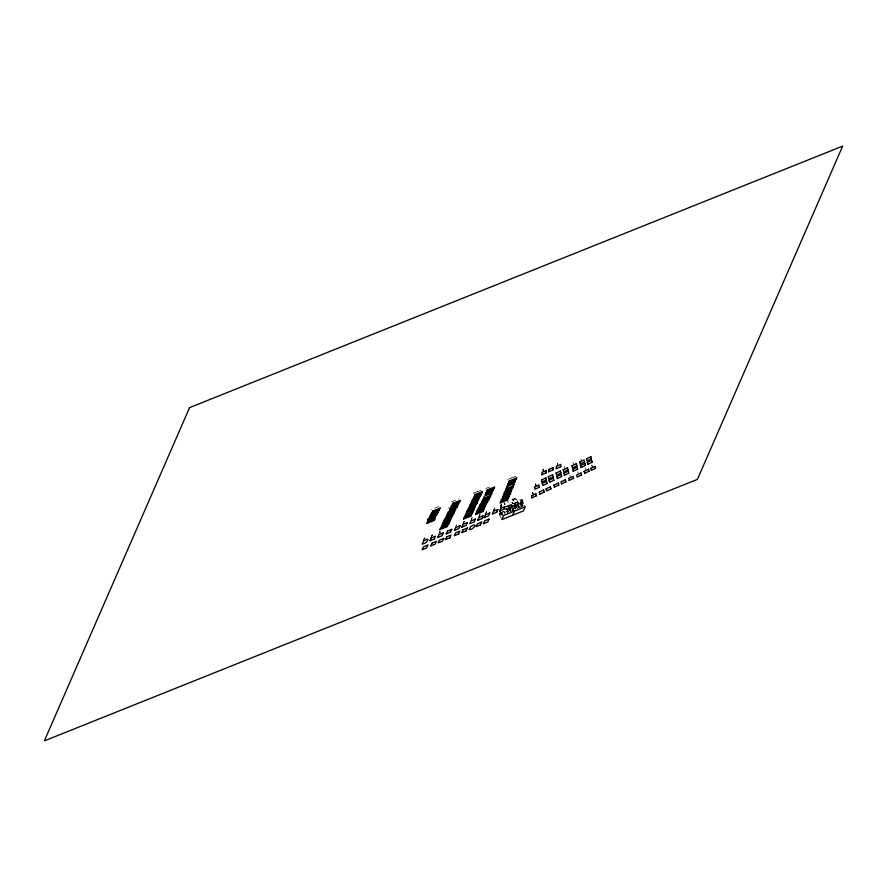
<?xml version="1.0" encoding="UTF-8"?>
<svg xmlns="http://www.w3.org/2000/svg" width="887" height="887" viewBox="0 0 887 887"><rect width="100%" height="100%" fill="white"/><g stroke="black" fill="none" stroke-linecap="round" stroke-linejoin="round"><path stroke-width="0.67" stroke-dasharray="4.43 3.33" d="M542.955 471.607L543.066 469.168L544.186 471.54M543.077 471.496L543.132 469.201M557.346 465.52L557.457 463.092L557.468 465.42M512.509 509.437L512.298 509.504A1.43 1.33 23.5 0 1 514.571 508.561L514.272 508.573A1.231 1.142 23.5 0 0 512.542 509.271L512.908 509.06M520.924 504.703L522.92 500.113L521.844 499.935L520.081 503.971L520.924 504.703L522.942 500.024L514.127 498.671L509.027 500.712M499.847 513.739L500.379 514.815M500.224 512.498L500.756 513.85L500.235 512.797M502.031 514.216L502.752 515.613M522.399 502.397L522.975 503.761M502.707 514.593L502.031 513.185L500.955 513.617L501.643 515.025L502.075 513.529M504.259 512.531L505.158 512.353M507.042 511.566L508.051 511.056M507.431 511.577C508.462 510.624 506.832 511.089 507.896 512.542L507.342 511.156L507.963 511.045M509.803 508.229L509.315 507.131L508.561 507.32M510.058 510.225L510.746 509.803L511.433 511.211M511.899 507.486L511.001 506.333L511.455 507.663M512.697 505.778L513.229 506.954M513.684 506.776L512.841 505.59L513.274 506.832M514.793 504.947L515.502 504.515L516.023 505.745M515.724 505.856L515.591 504.681M515.513 508.018L516.245 507.918M516.666 507.597L515.868 507.819L516.456 507.752M517.797 503.65L518.54 504.758M518.939 508.007L518.507 506.754M519.505 506.488L518.141 506.743L518.817 508.151M521.024 502.319L520.458 502.552M520.913 502.497L520.281 502.607L520.924 503.794L521.889 503.483L521.201 502.075L520.281 502.596M521.722 505.601C523.663 506.2 519.926 501.066 523.186 506.499M500.102 509.171L501.122 504.858M423.299 540.737L424.662 537.965M423.432 540.649L424.507 537.954M430.949 537.655L432.169 534.872M431.104 537.722L432.246 534.75L433.333 537.134M438.666 534.406L439.963 531.501L438.821 534.473M455.552 527.133L456.905 524.383M473.636 493.15L479.812 490.677M462.859 524.073L464.145 521.157L465.231 523.552M463.014 524.139L464.067 521.29M470.842 520.536L472.072 517.709M470.986 520.614L472.239 517.753M478.725 517.143L479.956 514.327M478.869 517.221L480.122 514.36M485.211 514.46L486.564 511.71M485.355 514.538L486.497 511.566M493.305 510.967L494.591 508.063L495.678 510.446M493.46 511.034L494.514 508.184M500.556 507.874L501.909 505.124M500.7 507.952L501.765 505.113M501.288 518.318L498.871 513.351L499.769 511.278M499.813 513.34L500.335 514.682M501.776 514.859L501.865 513.484M505.668 508.728L506.222 509.67M506.665 509.482L506.477 507.974M506.954 509.393L506.499 508.395M507.686 511.355L507.109 511.655M513.396 500.989L512.73 499.614L513.928 500.778C511.799 500.423 513.529 499.68 513.13 500.268M509.038 508.561L508.395 507.353L509.293 506.998M509.349 508.406L509.537 509.26L507.752 501.222M513.263 499.403L513.928 500.778M509.482 508.373L508.972 507.176M511.954 502.663L512.575 502.253L513.163 503.827L511.954 502.663L512.575 502.253L513.163 503.827M509.637 509.038L511.444 504.903M512.442 503.117L512.121 502.463L512.631 504.038M511.311 506.488L511.799 507.419M513.085 505.767L513.573 506.71M513.13 508.318L511.544 504.67L508.694 502.064M518.374 503.661L518.851 504.603M518.097 504.936L517.542 503.838M521.678 503.494L520.968 501.953L521.933 502.341L514.127 498.671L520.924 504.659L498.15 513.828M522.787 504.06L522.077 503.284M522.92 503.628L522.465 501.953L523.108 503.328M518.518 506.821L519.826 506.311M521.678 505.712L521.434 504.37M510.923 511.322L509.925 510.413M518.928 506.699L519.483 506.721M564.221 466.54L564.742 468.569M573.013 462.526L573.534 464.555M532.555 492.584L533.076 494.647M585.176 468.059L585.697 470.132M578.202 473.891L577.803 471.762M592.272 467.227L591.873 465.098M508.927 508.683L508.251 507.264L509.315 506.843L509.46 508.473M504.681 512.22L505.202 512.01L504.548 512.176M510.746 509.792L509.681 510.225L510.369 511.633M512.73 510.579L512.054 509.171L513.107 508.75L513.795 510.158M518.673 506.532L519.893 507.708M451.461 501.898L459.1 498.838M507.796 479.412L515.513 476.496L509.138 479.058M481.22 490.267L473.503 493.183M485.732 488.526L489.502 487.018M505.091 504.049L504.237 503.971L505.091 504.049L504.426 502.674M439.996 531.579L441.05 533.885M506.377 506.244L521.933 500.013L525.226 506.799M506.444 506.632L522.942 500.024M506.654 506.81L522.21 500.59L520.403 504.725L498.871 513.351M514.471 504.781L515.159 506.189L514.471 504.792L515.535 504.348L516.212 505.767M517.298 503.65L518.363 503.217L519.05 504.636M506.954 508.406L521.301 502.652M522.166 502.674L522.665 504.204M522.221 502.829L522.676 504.481M505.767 509.903L520.081 503.971M521.478 504.526L522.121 506.932M501.066 512.985L500.578 511.322M521.301 504.869L522.232 506.799M501.122 513.118L500.401 511.721M504.138 512.453L505.069 511.965M515.89 507.741L516.966 507.309L517.642 508.728M518.773 506.588L519.849 506.155L520.525 507.575M521.434 505.523L522.51 505.08M501.998 513.34L501.288 513.917M506.943 511.477L508.096 510.901M521.578 505.612L522.487 505.246M500.401 514.515L499.836 513.019M523.773 505.18L524.45 506.588M510.08 510.324L510.834 510.191M512.553 509.227L513.296 510.269M591.851 465.187L592.427 467.172M580.918 458.823L581.34 460.819M536.657 486.209L535.526 483.847L536.014 486.032M533.73 494.835L532.588 492.473L533.231 494.602M520.669 502.297L521.345 503.716M520.769 502.685L521.234 503.672M520.137 502.508L520.824 503.927M520.126 504.149L521.611 507.209M517.842 503.428L518.518 504.847M517.309 503.639L517.986 505.058M515.003 504.559L515.68 505.978M515.691 507.863L515.092 507.963L515.779 509.36M512.575 508.961L513.263 510.38M512.187 509.26L512.841 510.446M509.304 506.854L509.992 508.262M508.783 507.054L510.845 511.522M509.837 510.302L510.48 511.511M508.805 512.154L508.118 510.746L506.799 511.378L507.486 512.786M503.894 502.885L504.559 504.271M505.745 508.694L506.2 509.692M507.054 511.167L507.741 512.586M504.016 512.387L504.825 513.861M501.499 513.396L502.175 514.815M448.822 507.386L449.631 510.302M438.777 506.599L431.137 509.659M424.574 537.932L425.682 540.216M569.853 475.122L570.363 477.117M535.604 483.87L536.169 485.976M501.377 503.772L500.612 506.344L501.377 503.772"/><path stroke-width="1.33" d="M541.979 474.789L541.902 472.438L546.381 470.443M546.259 472.882L546.325 470.553M548.798 469.489L548.621 471.751M553.022 469.899L553.144 467.46M556.249 468.646L556.437 466.385M560.651 466.795L560.772 464.356L556.36 466.44M427.589 520.458L428.177 518.784M426.891 523.397L427.501 521.833M429.352 517.775L430.04 516.201M430.694 515.28L431.381 513.706M432.013 512.708L432.634 511.145M422.356 543.842L423.576 541.026C432.213 535.16 426.004 544.962 422.234 543.764M434.907 517.443L435.606 515.946M434.253 520.469L434.94 518.851M437.391 513.118L436.67 514.759M438.012 512.353L438.71 510.768M439.342 509.692L440.052 508.063M422.212 549.607L423.409 546.835L427.833 545.062M422.256 549.707L426.636 547.944L427.778 545.172M430.007 540.76L431.237 537.943M430.794 545.793L432.135 543.044M434.231 539.074L435.506 536.147L431.104 537.899M439.697 529.606L440.506 528.064L447.868 524.993M441.371 526.922L442.059 525.337M442.535 524.272L443.223 522.698M443.644 521.589L444.332 520.004M447.214 514.515L446.46 516.057M447.747 513.473L448.434 511.888M437.613 537.433L438.954 534.695L443.223 532.899M450.252 508.739L449.498 510.28L457.071 507.331M450.674 507.73L451.361 506.144M430.838 545.882L435.218 544.119L436.36 541.347L432.047 543.099M452.337 504.958L453.024 503.372M443.81 538.409L439.42 540.161L438.145 542.877L442.591 541.192L443.788 538.309M437.646 537.533L442.036 535.77L443.178 532.998M447.835 525.126L447.192 526.723L439.719 529.683M448.733 523.995L449.387 522.41M450.596 519.727L449.842 521.268M450.962 518.573L451.694 517.043M452.414 515.968L453.102 514.382M453.933 513.141L454.621 511.566M455.763 508.95L455.053 510.457M457.692 505.756L456.938 507.297M450.596 507.785L458.102 504.747L458.723 503.073M446.25 533.896L447.48 531.069M445.529 539.662L446.76 536.846M450.474 532.2L451.749 529.273M449.753 537.977L451.028 535.049L446.627 536.801M454.488 530.182L455.829 527.432M458.668 533.83L459.887 531.047L455.519 532.899L454.332 535.67L458.69 533.919M460.054 525.736L458.823 528.563L454.532 530.271M463.579 519.039L464.267 517.454M465.542 514.937L464.71 516.489L472.283 513.54M467.283 510.845L467.97 509.271M469.101 507.508L469.788 505.934M470.11 504.88L470.797 503.295M471.585 502.009L472.272 500.423M473.115 499.048L473.802 497.463M474.39 496.243L475.077 494.658M461.905 527.177L463.136 524.361M461.894 532.577L463.125 529.761M466.141 525.481L467.416 522.565M471.618 514.382L470.875 516.034M473.481 510.668L474.146 508.938M474.6 507.918L475.299 506.333M477.139 502.851L476.397 504.503M471.507 502.064L479.024 499.026L479.601 497.485M481.131 494.525L480.432 496.033M482.428 491.586L481.708 493.305L474.312 496.299M466.118 530.881L467.405 527.965M475.41 519.128L471.03 520.891L469.755 523.596L474.201 521.911L475.399 519.039M484.058 508.938L476.563 511.965L477.317 510.335M475.654 514.482L476.341 512.908M478.093 508.927L478.78 507.342M469.356 529.561L470.587 526.745C479.202 520.88 473.037 530.659 469.245 529.495M479.634 505.934L480.322 504.359M482.683 500.423L483.371 498.849M491.941 493.061L484.479 496.177C480.854 500.501 492.218 495.456 491.919 493.205M485.3 494.414L485.987 492.828M486.586 491.575L487.273 489.99M477.638 520.214L479.002 517.443L483.271 515.646L481.996 518.573M480.444 524.96L476.009 526.634L477.361 523.873L481.641 522.088M483.936 508.905L484.679 507.264M483.67 509.97L482.971 511.477M485.411 505.989L486.131 504.271L478.692 507.253M487.673 501.277L486.952 503.007L479.557 505.978M489.402 498.361L488.67 499.891M490.722 495.766L489.979 497.419M493.316 489.901L492.662 491.487L485.222 494.469M493.959 488.648L494.636 486.919L487.185 489.901M481.597 522.188L480.421 524.86M484.147 517.509L485.488 514.759M483.459 523.574L484.668 520.791L489.07 519.039M484.18 517.609L488.56 515.846L489.713 513.063M483.493 523.674L487.872 521.911L489.025 519.139M497.862 509.46L493.494 511.311L492.285 514.094L496.665 512.331M507.408 485.267L508.007 483.592M508.672 482.473L509.271 480.798M508.14 498.439L500.667 501.443L500.091 502.984L507.519 500.002M503.738 494.358L504.426 492.773M505.147 491.331L505.834 489.746M506.255 488.537L506.954 486.952M509.26 495.8L501.798 498.915L501.066 500.423L508.65 497.474M502.663 497.352L503.35 495.766M497.807 509.559L496.642 512.242M499.603 511.001L500.833 508.184M514.726 482.251L515.447 480.61M516.689 477.96L516.001 479.457M507.386 499.991L508.107 498.472M511.067 491.42L511.755 489.846M505.047 491.387L512.575 488.349L513.163 486.808M506.189 488.582C514.028 487.174 519.749 479.989 506.865 486.852M508.539 497.518L509.227 495.944M510.701 492.695L510.014 494.436M503.827 509.304L505.102 506.499M513.318 511.566L503.694 515.425L501.887 519.56L523.419 510.934L525.226 506.799L513.484 511.511M512.653 515.247L514.449 511.134M541.425 479.967L545.893 477.86M541.946 481.996L546.392 479.889M542.179 483.437L546.647 481.342M548.709 478.814L553.2 476.796M555.994 473.048L560.462 471.052M531.446 495.789L535.914 493.693M563.112 469.744L563.777 471.817M531.967 497.818L536.413 495.722M539.252 492.063L543.72 489.957M571.927 465.708L572.57 467.804M557.358 478.614L561.748 476.541L561.216 474.423M563.888 473.203L564.531 475.299M546.015 488.881L550.483 486.775M579.71 462.005L584.178 459.898L584.633 462.072M564.387 475.255L568.877 473.237L568.279 471.23M572.658 469.212L573.324 471.285M553.821 485.145L554.475 487.218M580.22 464.034L584.699 461.927M586.473 458.823L590.942 456.716M573.179 471.241L577.648 469.134M554.331 487.174L558.799 485.078M580.475 465.453L580.996 467.493M587.249 462.271L587.893 464.367M561.449 483.881L565.928 481.774M568.7 478.448L573.091 476.286L573.545 478.448M587.748 464.322L592.217 462.227M584.078 471.263L584.721 473.348M541.835 474.745L546.325 472.738M548.654 469.478L553.155 467.56M447.414 531.125L451.771 529.373M446.194 533.907L450.541 532.056M455.674 527.41L460.098 525.747M462.992 524.339L467.427 522.654M445.396 539.618L449.82 537.832M461.772 527.122L466.196 525.459M462.97 529.739L467.416 528.053M485.333 514.748L489.757 512.963M500.7 508.14L505.124 506.488M499.492 510.923L503.883 509.282M563.178 469.822L567.58 467.649M571.971 465.808L576.373 463.635M563.7 471.851L568.101 469.678M572.514 467.826L576.916 465.753M549.031 480.322L553.421 478.148M556.836 476.585L561.238 474.512M563.932 473.292L568.334 471.119M534.462 487.229L538.852 485.067M572.725 469.278L577.127 467.105M580.519 465.553L584.943 463.469M587.294 462.371L591.696 460.187M547.168 483.47L542.833 485.488L542.312 483.459M553.876 480.288L549.596 482.306L549.086 480.277M539.363 487.207L534.961 489.269L534.517 487.185M581.04 467.582L585.453 465.409M553.876 485.222L558.289 483.049M565.407 479.734L560.939 481.841L561.593 483.925M584.123 471.352L588.547 469.256M581.063 473.015L576.594 475.011L577.237 477.106L581.562 474.955M590.72 468.425L595.099 466.374M539.828 494.17L544.23 492.097M584.644 473.381L589.057 471.208M548.665 471.84L553.078 469.755M556.293 468.735L560.717 466.651M432.601 511.178L440.14 508.151M452.913 503.284L460.464 500.401L459.666 502.02L452.215 504.925M474.977 494.569L482.506 491.686M509.26 480.931L516.799 477.916M431.914 512.753L439.453 509.737M516.112 479.501L508.606 482.528M486.508 491.631L494.026 488.604M451.25 506.067L458.801 503.173M473.691 497.507L481.153 494.392M507.985 483.737L515.524 480.71M430.616 515.336L438.123 512.309M437.468 513.218L429.94 516.101M473.037 499.093L480.543 496.066M507.297 485.311L514.837 482.295M450.219 508.761L457.759 505.745M472.161 500.335L479.601 497.363M429.275 517.831L436.781 514.804M428.166 518.917L435.705 515.901M448.323 511.799L455.763 508.828M427.479 520.503L435.018 517.487M478.237 500.323L470.709 503.206M505.712 489.657L513.185 486.675M483.271 498.882L490.799 495.866M447.68 513.518L455.186 510.491M427.467 521.855L435.007 518.84M470.032 504.936L477.55 501.909M447.192 514.538L454.643 511.422M482.606 500.479L490.112 497.452M469.666 505.845L477.217 502.951M434.32 520.425L426.813 523.452M481.929 501.377L489.469 498.35M446.46 516.068L454.033 513.107M469.023 507.564L476.53 504.537M453.146 514.349L445.673 517.354L444.941 518.873L452.392 515.89M488.781 499.935L481.242 502.951L481.94 501.233M503.661 494.414L511.167 491.376M467.848 509.182L475.299 506.2M480.2 504.271L487.75 501.377M503.239 495.689L510.79 492.795M444.221 519.915L451.76 517.032M467.205 510.901L474.711 507.874M502.519 497.341L510.092 494.381M466.695 512.065L474.235 509.038M443.5 521.567L451.073 518.607M450.663 519.715L443.134 522.598M473.547 510.624L466.008 513.64L466.706 511.921M477.993 508.994L485.389 505.923M472.971 511.954L465.453 514.837M442.458 524.328L449.964 521.301M477.217 510.38L484.757 507.364M472.15 513.506L472.893 511.866M471.696 514.482L464.178 517.365M476.219 512.819L483.77 509.925M441.294 526.978L448.8 523.94M463.502 519.095L471.008 516.057M483.082 511.511L475.576 514.538M477.694 520.292L482.051 518.551M430.018 540.726L434.286 539.041M461.916 532.544L466.174 530.858M591.441 458.745L587.061 460.918L586.606 458.834M584.91 463.38L585.398 465.542M576.872 465.664L576.317 463.746M560.961 472.982L556.57 475.144L556.127 473.07M552.634 474.678L548.188 476.774L548.853 478.858M588.513 469.168L588.99 471.341M595.598 468.292L591.219 470.465L590.775 468.38M581.018 472.926L581.506 475.099M573.579 478.315L569.132 480.41M550.982 488.804L546.603 490.977L546.148 488.892M477.417 501.876L478.148 500.224M511.777 489.702L504.326 492.684M493.349 489.868L485.888 492.74M449.41 522.266L441.97 525.248M438.721 510.635L431.282 513.606M595.044 466.374L595.565 468.436M590.886 456.827L591.407 458.889M591.64 460.298L592.161 462.36M579.843 462.016L580.364 464.078M577.071 467.216L577.592 469.278M567.525 467.759L568.046 469.811M568.755 478.403L569.277 480.455M565.341 479.856L565.873 481.907M560.396 471.052L560.928 473.115M556.881 476.541L557.402 478.603M558.222 483.16L558.743 485.211M552.601 474.789L553.122 476.84M553.355 478.259L553.876 480.322M550.428 486.885L550.949 488.948M545.827 477.971L546.359 480.033M546.592 481.453L547.113 483.504M541.558 479.978L542.079 482.04M543.653 490.067L544.174 492.13M538.786 485.178L539.307 487.24M539.385 492.074L539.906 494.137M535.859 493.804L536.38 495.855M531.579 495.811L532.111 497.862M189.563 407.632L44.35 740.878L697.437 479.368L842.65 146.122L189.563 407.632"/></g></svg>
